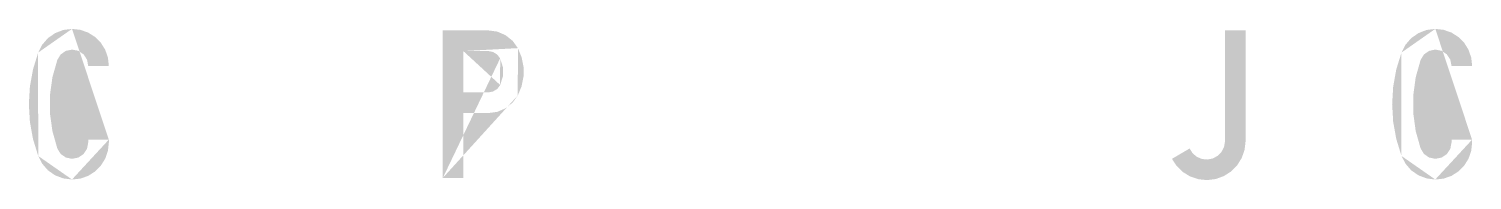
# Model space of a CAD drawing. Header units: millimetres. Extents: x 0 to 2059, y -1982 to 155.
# Drawn here: x 1024 to 1563, y -591 to -535 of the extents above; entities that cross this region are included whole.
import ezdxf

# ---------------------------------------------------------------- set-up
doc = ezdxf.new("R2010")
doc.units = ezdxf.units.MM
doc.header["$LTSCALE"] = 0.01
doc.layers.add('GREEN', color=84, linetype='Continuous')

msp = doc.modelspace()

# ---------------------------------------------------------------- hatches: boundary and pattern name
at = {"layer": 'GREEN'}
h = msp.add_hatch(color=256, dxfattribs=at)
h.paths.add_polyline_path([(1053.76, -577.38), (1053.74, -577.38)], flags=16)
edge = h.paths.add_edge_path()
edge.add_line((1046.06, -576.27), (1053.76, -576.27))
edge.add_line((1053.76, -576.27), (1053.76, -577.38))
edge.add_line((1053.43, -580.44), (1053.76, -577.38))
edge.add_line((1053.43, -580.44), (1052.42, -583.36))
edge.add_line((1052.42, -583.36), (1050.77, -585.96))
edge.add_line((1050.77, -585.96), (1048.61, -588.15))
edge.add_line((1048.61, -588.15), (1046.01, -589.8))
edge.add_line((1046.01, -589.8), (1043.09, -590.81))
edge.add_line((1043.09, -590.81), (1040.03, -591.14))
edge.add_line((1040.03, -591.14), (1036.78, -590.73))
edge.add_line((1036.78, -590.73), (1033.71, -589.57))
edge.add_line((1033.71, -589.57), (1031.03, -587.71))
edge.add_line((1031.03, -587.71), (1028.89, -585.24))
edge.add_line((1028.89, -585.24), (1027.4, -582.33))
edge.add_line((1027.4, -582.33), (1025.46, -576.06))
edge.add_line((1025.46, -576.06), (1024.3, -569.62))
edge.add_line((1024.3, -569.62), (1023.92, -563.07))
edge.add_line((1023.92, -563.07), (1024.3, -556.55))
edge.add_line((1024.3, -556.55), (1025.46, -550.11))
edge.add_line((1025.46, -550.11), (1027.4, -543.84))
edge.add_line((1027.4, -543.84), (1028.89, -540.93))
edge.add_line((1028.89, -540.93), (1031.03, -538.46))
edge.add_line((1031.03, -538.46), (1033.71, -536.6))
edge.add_line((1033.71, -536.6), (1036.78, -535.41))
edge.add_line((1036.78, -535.41), (1040.03, -535.03))
edge.add_line((1040.03, -535.03), (1043.09, -535.36))
edge.add_line((1043.09, -535.36), (1046.01, -536.37))
edge.add_line((1046.01, -536.37), (1048.61, -538.02))
edge.add_line((1048.61, -538.02), (1050.77, -540.18))
edge.add_line((1050.77, -540.18), (1052.42, -542.81))
edge.add_line((1052.42, -542.81), (1053.43, -545.72))
edge.add_line((1053.43, -545.72), (1053.76, -548.79))
edge.add_line((1053.76, -548.79), (1046.06, -548.79))
edge.add_line((1046.06, -548.79), (1045.62, -546.47))
edge.add_line((1045.62, -546.47), (1044.31, -544.49))
edge.add_line((1044.31, -544.49), (1042.35, -543.17))
edge.add_line((1042.35, -543.17), (1040.03, -542.73))
edge.add_line((1040.03, -542.73), (1037.71, -543.2))
edge.add_line((1037.71, -543.2), (1035.77, -544.56))
edge.add_line((1035.77, -544.56), (1034.54, -546.57))
edge.add_line((1034.54, -546.57), (1032.71, -553.04))
edge.add_line((1032.71, -553.04), (1031.78, -559.72))
edge.add_line((1031.78, -559.72), (1031.78, -566.45))
edge.add_line((1031.78, -566.45), (1032.71, -573.1))
edge.add_line((1032.71, -573.1), (1034.54, -579.57))
edge.add_line((1034.54, -579.57), (1035.77, -581.6))
edge.add_line((1035.77, -581.6), (1037.71, -582.94))
edge.add_line((1037.71, -582.94), (1040.03, -583.43))
edge.add_line((1040.03, -583.43), (1042.35, -582.97))
edge.add_line((1042.35, -582.97), (1044.31, -581.66))
edge.add_line((1044.31, -581.66), (1045.62, -579.7))
edge.add_line((1045.62, -579.7), (1046.06, -577.38))
edge.add_line((1046.06, -577.38), (1046.06, -576.27))
edge = h.paths.add_edge_path(flags=16)
edge.add_line((1053.76, -576.27), (1053.74, -576.27))
edge.add_line((1040.03, -535.03), (1040, -535.03))
edge.add_line((1027.4, -543.84), (1027.37, -543.84))
edge.add_line((1027.4, -582.33), (1027.37, -582.33))
edge.add_line((1040.03, -591.14), (1040, -591.14))
h = msp.add_hatch(color=256, dxfattribs=at)
h.paths.add_polyline_path([(1195.43, -543.28), (1195.4, -543.28)], flags=16)
edge = h.paths.add_edge_path(flags=17)
edge.add_line((1186.07, -558.69), (1186.07, -543.28))
edge.add_line((1186.07, -543.28), (1195.43, -543.28))
edge.add_line((1197.18, -543.64), (1195.43, -543.28))
edge.add_line((1197.18, -543.64), (1198.73, -544.59))
edge.add_line((1198.73, -544.59), (1199.81, -546.03))
edge.add_line((1199.81, -546.03), (1200.82, -549.28))
edge.add_line((1200.82, -549.28), (1200.82, -552.68))
edge.add_line((1200.82, -552.68), (1199.81, -555.93))
edge.add_line((1199.81, -555.93), (1198.73, -557.37))
edge.add_line((1198.73, -557.37), (1197.18, -558.33))
edge.add_line((1197.18, -558.33), (1195.43, -558.69))
edge.add_line((1195.43, -558.69), (1186.07, -558.69))
h.paths.add_polyline_path([(1195.4, -535.59), (1195.43, -535.59)], flags=16)
edge = h.paths.add_edge_path()
edge.add_line((1186.07, -590.57), (1178.39, -590.57))
edge.add_line((1178.39, -590.57), (1178.39, -535.59))
edge.add_line((1178.39, -535.59), (1195.43, -535.59))
edge.add_line((1198.73, -536.03), (1195.43, -535.59))
edge.add_line((1198.73, -536.03), (1201.82, -537.37))
edge.add_line((1201.82, -537.37), (1204.45, -539.46))
edge.add_line((1204.45, -539.46), (1206.41, -542.19))
edge.add_line((1206.41, -542.19), (1207.8, -545.57))
edge.add_line((1207.8, -545.57), (1208.52, -549.15))
edge.add_line((1208.52, -549.15), (1208.52, -552.81))
edge.add_line((1208.52, -552.81), (1207.8, -556.4))
edge.add_line((1207.8, -556.4), (1206.41, -559.77))
edge.add_line((1206.41, -559.77), (1204.45, -562.5))
edge.add_line((1204.45, -562.5), (1201.82, -564.59))
edge.add_line((1201.82, -564.59), (1198.73, -565.93))
edge.add_line((1198.73, -565.93), (1195.43, -566.37))
edge.add_line((1195.43, -566.37), (1186.07, -566.37))
edge.add_line((1186.07, -566.37), (1186.07, -590.57))
edge = h.paths.add_edge_path()
edge.add_line((1186.07, -543.28), (1186.05, -543.28))
edge.add_line((1199.81, -555.93), (1199.78, -555.93))
edge.add_line((1199.81, -546.03), (1199.78, -546.03))
edge.add_line((1178.39, -590.57), (1178.36, -590.57))
edge.add_line((1206.41, -559.77), (1206.38, -559.77))
edge.add_line((1206.41, -542.19), (1206.38, -542.19))
h = msp.add_hatch(color=256, dxfattribs=at)
h.paths.add_polyline_path([(1195.43, -543.28), (1195.4, -543.28)], flags=16)
edge = h.paths.add_edge_path(flags=17)
edge.add_line((1186.07, -558.69), (1186.07, -543.28))
edge.add_line((1186.07, -543.28), (1195.43, -543.28))
edge.add_line((1197.18, -543.64), (1195.43, -543.28))
edge.add_line((1197.18, -543.64), (1198.73, -544.59))
edge.add_line((1198.73, -544.59), (1199.81, -546.03))
edge.add_line((1199.81, -546.03), (1200.82, -549.28))
edge.add_line((1200.82, -549.28), (1200.82, -552.68))
edge.add_line((1200.82, -552.68), (1199.81, -555.93))
edge.add_line((1199.81, -555.93), (1198.73, -557.37))
edge.add_line((1198.73, -557.37), (1197.18, -558.33))
edge.add_line((1197.18, -558.33), (1195.43, -558.69))
edge.add_line((1195.43, -558.69), (1186.07, -558.69))
h.paths.add_polyline_path([(1195.4, -535.59), (1195.43, -535.59)], flags=16)
edge = h.paths.add_edge_path()
edge.add_line((1186.07, -590.57), (1178.39, -590.57))
edge.add_line((1178.39, -590.57), (1178.39, -535.59))
edge.add_line((1178.39, -535.59), (1195.43, -535.59))
edge.add_line((1198.73, -536.03), (1195.43, -535.59))
edge.add_line((1198.73, -536.03), (1201.82, -537.37))
edge.add_line((1201.82, -537.37), (1204.45, -539.46))
edge.add_line((1204.45, -539.46), (1206.41, -542.19))
edge.add_line((1206.41, -542.19), (1207.8, -545.57))
edge.add_line((1207.8, -545.57), (1208.52, -549.15))
edge.add_line((1208.52, -549.15), (1208.52, -552.81))
edge.add_line((1208.52, -552.81), (1207.8, -556.4))
edge.add_line((1207.8, -556.4), (1206.41, -559.77))
edge.add_line((1206.41, -559.77), (1204.45, -562.5))
edge.add_line((1204.45, -562.5), (1201.82, -564.59))
edge.add_line((1201.82, -564.59), (1198.73, -565.93))
edge.add_line((1198.73, -565.93), (1195.43, -566.37))
edge.add_line((1195.43, -566.37), (1186.07, -566.37))
edge.add_line((1186.07, -566.37), (1186.07, -590.57))
edge = h.paths.add_edge_path()
edge.add_line((1186.07, -543.28), (1186.05, -543.28))
edge.add_line((1199.81, -555.93), (1199.78, -555.93))
edge.add_line((1199.81, -546.03), (1199.78, -546.03))
edge.add_line((1178.39, -590.57), (1178.36, -590.57))
edge.add_line((1206.41, -559.77), (1206.38, -559.77))
edge.add_line((1206.41, -542.19), (1206.38, -542.19))
h = msp.add_hatch(color=256, dxfattribs=at)
h.paths.add_polyline_path([(1470.3, -576.84), (1470.27, -576.84)], flags=16)
edge = h.paths.add_edge_path()
edge.add_line((1470.3, -535.59), (1470.3, -576.84))
edge.add_line((1469.97, -578.87), (1470.3, -576.84))
edge.add_line((1469.97, -578.87), (1469.06, -580.75))
edge.add_line((1469.06, -580.75), (1467.62, -582.25))
edge.add_line((1467.62, -582.25), (1465.82, -583.28))
edge.add_line((1465.82, -583.28), (1463.78, -583.69))
edge.add_line((1463.78, -583.69), (1461.72, -583.49))
edge.add_line((1461.72, -583.49), (1459.81, -582.69))
edge.add_line((1459.81, -582.69), (1458.21, -581.35))
edge.add_line((1458.21, -581.35), (1457.1, -579.57))
edge.add_line((1457.1, -579.57), (1450.5, -583.43))
edge.add_line((1450.5, -583.43), (1452.28, -586.11))
edge.add_line((1452.28, -586.11), (1454.6, -588.36))
edge.add_line((1454.6, -588.36), (1457.36, -590.03))
edge.add_line((1457.36, -590.03), (1460.43, -591.04))
edge.add_line((1460.43, -591.04), (1463.65, -591.35))
edge.add_line((1463.65, -591.35), (1466.85, -590.96))
edge.add_line((1466.85, -590.96), (1469.86, -589.85))
edge.add_line((1469.86, -589.85), (1472.59, -588.13))
edge.add_line((1472.59, -588.13), (1474.86, -585.83))
edge.add_line((1474.86, -585.83), (1476.56, -583.07))
edge.add_line((1476.56, -583.07), (1477.62, -580.03))
edge.add_line((1477.62, -580.03), (1477.98, -576.84))
edge.add_line((1477.98, -576.84), (1477.98, -535.59))
edge.add_line((1477.98, -535.59), (1470.3, -535.59))
edge = h.paths.add_edge_path(flags=16)
edge.add_line((1477.98, -576.84), (1477.96, -576.84))
edge.add_line((1477.98, -576.84), (1477.96, -576.84))
edge = h.paths.add_edge_path(flags=16)
edge.add_line((1457.1, -579.57), (1457.08, -579.57))
h = msp.add_hatch(color=256, dxfattribs=at)
h.paths.add_polyline_path([(1562.53, -577.38), (1562.5, -577.38)], flags=16)
edge = h.paths.add_edge_path()
edge.add_line((1554.84, -576.27), (1562.53, -576.27))
edge.add_line((1562.53, -576.27), (1562.53, -577.38))
edge.add_line((1562.19, -580.44), (1562.53, -577.38))
edge.add_line((1562.19, -580.44), (1561.19, -583.36))
edge.add_line((1561.19, -583.36), (1559.56, -585.96))
edge.add_line((1559.56, -585.96), (1557.37, -588.15))
edge.add_line((1557.37, -588.15), (1554.77, -589.8))
edge.add_line((1554.77, -589.8), (1551.85, -590.81))
edge.add_line((1551.85, -590.81), (1548.79, -591.14))
edge.add_line((1548.79, -591.14), (1545.54, -590.73))
edge.add_line((1545.54, -590.73), (1542.5, -589.57))
edge.add_line((1542.5, -589.57), (1539.79, -587.71))
edge.add_line((1539.79, -587.71), (1537.65, -585.24))
edge.add_line((1537.65, -585.24), (1536.16, -582.33))
edge.add_line((1536.16, -582.33), (1534.22, -576.06))
edge.add_line((1534.22, -576.06), (1533.06, -569.62))
edge.add_line((1533.06, -569.62), (1532.68, -563.07))
edge.add_line((1532.68, -563.07), (1533.06, -556.55))
edge.add_line((1533.06, -556.55), (1534.22, -550.11))
edge.add_line((1534.22, -550.11), (1536.16, -543.84))
edge.add_line((1536.16, -543.84), (1537.65, -540.93))
edge.add_line((1537.65, -540.93), (1539.79, -538.46))
edge.add_line((1539.79, -538.46), (1542.5, -536.6))
edge.add_line((1542.5, -536.6), (1545.54, -535.41))
edge.add_line((1545.54, -535.41), (1548.79, -535.03))
edge.add_line((1548.79, -535.03), (1551.85, -535.36))
edge.add_line((1551.85, -535.36), (1554.77, -536.37))
edge.add_line((1554.77, -536.37), (1557.37, -538.02))
edge.add_line((1557.37, -538.02), (1559.56, -540.18))
edge.add_line((1559.56, -540.18), (1561.19, -542.81))
edge.add_line((1561.19, -542.81), (1562.19, -545.72))
edge.add_line((1562.19, -545.72), (1562.53, -548.79))
edge.add_line((1562.53, -548.79), (1554.84, -548.79))
edge.add_line((1554.84, -548.79), (1554.38, -546.47))
edge.add_line((1554.38, -546.47), (1553.07, -544.49))
edge.add_line((1553.07, -544.49), (1551.11, -543.17))
edge.add_line((1551.11, -543.17), (1548.79, -542.73))
edge.add_line((1548.79, -542.73), (1546.47, -543.2))
edge.add_line((1546.47, -543.2), (1544.53, -544.56))
edge.add_line((1544.53, -544.56), (1543.3, -546.57))
edge.add_line((1543.3, -546.57), (1541.47, -553.04))
edge.add_line((1541.47, -553.04), (1540.56, -559.72))
edge.add_line((1540.56, -559.72), (1540.56, -566.45))
edge.add_line((1540.56, -566.45), (1541.47, -573.1))
edge.add_line((1541.47, -573.1), (1543.3, -579.57))
edge.add_line((1543.3, -579.57), (1544.53, -581.6))
edge.add_line((1544.53, -581.6), (1546.47, -582.94))
edge.add_line((1546.47, -582.94), (1548.79, -583.43))
edge.add_line((1548.79, -583.43), (1551.11, -582.97))
edge.add_line((1551.11, -582.97), (1553.07, -581.66))
edge.add_line((1553.07, -581.66), (1554.38, -579.7))
edge.add_line((1554.38, -579.7), (1554.84, -577.38))
edge.add_line((1554.84, -577.38), (1554.84, -576.27))
edge = h.paths.add_edge_path(flags=16)
edge.add_line((1562.53, -576.27), (1562.5, -576.27))
edge.add_line((1548.79, -535.03), (1548.76, -535.03))
edge.add_line((1536.16, -543.84), (1536.13, -543.84))
edge.add_line((1536.16, -582.33), (1536.13, -582.33))
edge.add_line((1548.79, -591.14), (1548.76, -591.14))

doc.saveas('drawing.dxf')
